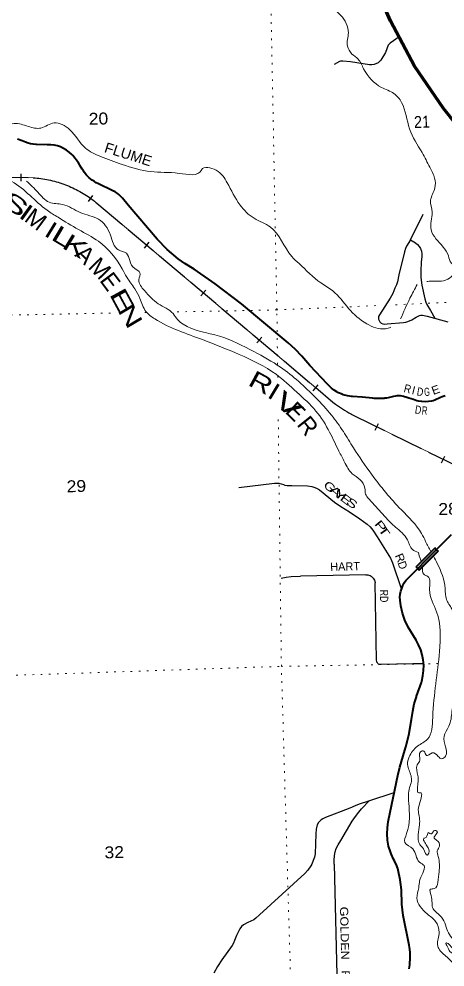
# Model space of a CAD drawing. Header units: feet. Extents: x 242557 to 489137, y 368785 to 557307.
# Drawn here: x 372517 to 378774, y 524730 to 538641 of the extents above; entities that cross this region are included whole.
import ezdxf
from ezdxf.enums import TextEntityAlignment as Align

# ---------------------------------------------------------------- set-up
doc = ezdxf.new("R2010")
doc.units = ezdxf.units.FT
doc.header["$LTSCALE"] = 80
doc.linetypes.add('DOTTED', pattern=[1.5, 0.3, -1.2])
doc.linetypes.add('LONG_DASHED', pattern=[7.5, 6, -1.5])
for name, color, linetype, lineweight in [('20', 7, 'Continuous', 70), ('26', 7, 'Continuous', 40), ('27', 7, 'Continuous', 25), ('29', 7, 'Continuous', 25), ('30', 7, 'Continuous', 35), ('34', 7, 'Continuous', 25), ('39', 7, 'Continuous', 13), ('41', 7, 'Continuous', 13), ('61', 7, 'Continuous', 13), ('7', 7, 'DOTTED', 13)]:
    doc.layers.add(name, color=color, linetype=linetype, lineweight=lineweight)

msp = doc.modelspace()

# ---------------------------------------------------------------- linework, layer by layer
at = {"layer": '20'}
msp.add_lwpolyline([(380186.78, 532487.21), (380481.85, 533123.34), (380507.04, 533192.14), (380524.89, 533263.19), (380535.23, 533335.72), (380537.92, 533408.93), (380535.58, 533456.26), (380413.39, 534786.66), (380393.73, 534929.47), (380359.25, 535069.43), (380310.32, 535205.02), (380247.5, 535334.76), (380173.05, 535454.91), (379304.93, 536630.71), (378748.72, 537326.46), (378327.52, 537949.81), (377973.79, 538613.77), (377807.94, 538997.37)], dxfattribs=at)
at = {"layer": '26'}
for points in [[(373173.3, 536742.47), (373128.07, 536762.96), (373080.94, 536778.6), (373032.44, 536789.23), (372983.09, 536794.74), (372933.44, 536795.05), (372772.61, 536800.26), (372763.59, 536800.18), (372725.26, 536802.3), (372687.36, 536808.42), (372650.31, 536818.47), (372614.51, 536832.34), (372562.9, 536854), (372493.83, 536875.7)], [(378776.81, 533110.5), (378758.51, 533106.13), (378733.6, 533097.77), (378708.51, 533086.62), (378625.58, 533049.74), (378600.63, 533038.65), (378575.58, 533033.07), (378531.66, 533026.02), (378482.23, 533023.32), (378432.8, 533025.8), (378383.89, 533033.43), (378361.05, 533039.5), (378335.94, 533046.17), (378311.05, 533055), (378242.71, 533079.24), (378214.06, 533087.92), (378164.06, 533103.1), (378145.48, 533107.43), (378119.55, 533110.66), (378093.42, 533111.16), (378067.39, 533108.93), (378066.73, 533108.8), (378043.81, 533104.4), (378016.73, 533099.07), (377939.8, 533083.95), (377914.97, 533079.06), (377889.8, 533075.56), (377878.95, 533074.05), (377805.67, 533069.66), (377757.33, 533071.83), (377732.19, 533072.96), (377707.33, 533075.82), (377557.68, 533093.04), (377413.13, 533101.03), (377400.15, 533102.16), (377339.2, 533111.39), (377279.54, 533126.94), (377246.84, 533139.24), (377221.91, 533148.61), (377196.84, 533161.39), (377183.88, 533168), (377143.78, 533193.72), (377106.59, 533223.5), (377097.72, 533232.28), (377072.58, 533257.15), (377049.18, 533282), (376789.77, 533557.56), (376672.5, 533690.86), (376670.45, 533693.31), (376574.35, 533796.43), (376468, 533888.93), (375783.28, 534462.54), (375399.84, 534754.56), (375091.76, 534970.2), (374954.56, 535051.72), (374856.09, 535121.41), (374694.96, 535256.64), (374548.85, 535407.98), (374122.26, 535909.93), (374036.77, 536012.78), (374033.27, 536017.28), (374010.48, 536043.18), (373985.11, 536066.56), (373957.43, 536087.15), (373927.75, 536104.74), (373896.4, 536119.13), (373674.32, 536228.1), (373653.37, 536237.93), (373624.32, 536255.51), (373590.24, 536277.92), (373548.66, 536312.01), (373510.86, 536350.26), (373477.27, 536392.25), (373464.28, 536412.52), (373447.95, 536438), (373432.56, 536462.52), (373390.75, 536529.13), (373310.82, 536635.19), (373292.82, 536654.47), (373256.13, 536687.93), (373216.14, 536717.37), (373173.3, 536742.47)], [(378241.32, 528131.08), (378278.98, 528362.41), (378301.11, 528484.62), (378321.57, 528590.46), (378352.97, 528693.58), (378356.27, 528702.54), (378425.56, 528903.82), (378432.57, 528926.98), (378449.97, 529002.87), (378459.35, 529080.16), (378460.59, 529158.01), (378453.69, 529235.57), (378438.72, 529311.97), (378415.84, 529386.4), (378385.31, 529458.02), (378347.46, 529526.06), (378232.66, 529717.67), (378185.67, 529818.02), (378149.42, 529922.74), (378124.32, 530030.66), (378113.05, 530112.28), (378112.12, 530156.42), (378115.82, 530200.41), (378124.09, 530243.78), (378136.85, 530286.04), (378153.95, 530326.74), (378175.22, 530365.42), (378200.41, 530401.68), (378217.19, 530421.96), (378651.1, 530859.26), (378867.09, 531076.94)], [(378247.67, 524706.14), (378257.14, 524764.3), (378261.13, 524877.23), (378260.23, 524949.58), (378251.77, 525021.43), (378246.15, 525050.51), (378158.92, 525487.61), (378138.26, 525654.9), (378132.79, 525860.74), (378116.4, 526009.96), (378086.16, 526149), (378079.65, 526173.98), (378070.33, 526199), (378059.16, 526228.99), (378042.62, 526262.27), (378029.8, 526287.17), (378018.11, 526312.27), (377982.52, 526388.69), (377970.42, 526420.08), (377945.85, 526505.92), (377930.39, 526593.85), (377924.21, 526682.91), (377927.37, 526772.13), (377939.84, 526860.54), (377945.17, 526885.84), (378079.99, 527542.06), (378107.47, 527660.33), (378180.97, 527913.31), (378198.28, 527961.45), (378241.32, 528131.08)]]:
    msp.add_lwpolyline(points, dxfattribs=at)
at = {"layer": '29'}
for p, q in [((378266.19, 535401.04), (378450.6, 535774.41)), ((377611.84, 530485.98), (376649.02, 530465.09)), ((377767.94, 529232.85), (377747.52, 530365.18)), ((377144.15, 526241.31), (377232.49, 522701.45))]:
    msp.add_line(p, q, dxfattribs=at)
for points in [[(378100.05, 538376.77), (377967.71, 538285.94), (377938.28, 538254.98), (377897.37, 538149.69), (377828.9, 538037.09), (377812.85, 538017), (377790.86, 537998.85), (377734.57, 537974.83), (377700.46, 537966.79), (377663.89, 537969), (377383.79, 538010.01), (377272.97, 538023.03), (377238.85, 538023.03), (377223.76, 538016.12), (377147.68, 537970.73)], [(378266.19, 535401.04), (378207.6, 535307.52), (378192.38, 535274.16), (378177.2, 535224.53), (378097.36, 534887.48), (378074.26, 534785.33), (378059.86, 534740.45), (378038.05, 534689.79), (378005.12, 534614.02), (377968.91, 534544.83), (377810.87, 534301.04), (377798.94, 534276.74), (377796.06, 534258.21), (377798.94, 534235.56), (377805.94, 534217.03), (377817.05, 534196.02), (377835.57, 534179.14), (377858.2, 534166.37), (377884.95, 534162.67), (377922.81, 534165.96), (378161.51, 534187.38), (378195.67, 534194.38), (378229, 534203.85), (378286.62, 534226.91), (378347.53, 534263.15), (378398.56, 534287.86), (378419.55, 534294.86), (378443.01, 534294.45), (378510.5, 534279.62), (378816.69, 534197.26)], [(378266.19, 535401.04), (378341.77, 535356.12), (378367.29, 535333.88), (378394.45, 535303.4), (378413.38, 535271.28), (378427.37, 535234.22), (378433.13, 535197.16), (378433.95, 535155.15), (378424.08, 535072.79), (378417.49, 534944.3), (378419.96, 534847.94), (378433.95, 534736.74), (378476.76, 534535.78), (378491.57, 534484.71), (378506.39, 534450.12), (378559.06, 534364.46), (378622.92, 534250.37)], [(375747.55, 531767.99), (376271.07, 531827.83), (376311.44, 531829.84), (376335.31, 531829.02), (376401.16, 531809.25), (376423.38, 531800.19), (376457.13, 531796.07), (376526.28, 531796.07), (376753.46, 531789.48), (376820.13, 531778.78), (376848.94, 531773.01), (376885.98, 531757.36), (376931.25, 531730.18), (377151.85, 531548.97), (377244.04, 531486.37), (377372.45, 531407.3), (377523.9, 531308.46), (377629.26, 531229.38), (377672.89, 531189.02), (377714.87, 531140.43), (377777.43, 531041.59), (377971.68, 530728.59), (378001.32, 530659.4), (378130.63, 530284.32)], [(376368.37, 530435.99), (376442.31, 530450.19), (376513.1, 530458.43), (376649.02, 530465.09)], [(377611.84, 530485.98), (377637.9, 530484.38), (377656.83, 530481.09), (377672.47, 530475.32), (377689.76, 530465.44), (377719.39, 530438.26), (377730.09, 530422.61), (377738.32, 530406.13), (377744.08, 530389.66), (377747.52, 530365.18)], [(377821.87, 529168.91), (377808.5, 529171.24), (377797.17, 529175.98), (377787.51, 529184.42), (377781.53, 529191.63), (377773.51, 529204.19), (377770.83, 529212.22), (377767.94, 529232.85)], [(378458.14, 529180.1), (378299.28, 529177.62), (377821.87, 529168.91)], [(378024.01, 527285.75), (377651.45, 527164.14), (377513.16, 527118.01), (377454.72, 527095.77), (377378.16, 527062), (377019.26, 526923.61), (376978.93, 526906.31), (376954.24, 526891.49), (376943.53, 526880.78), (376914.73, 526848.65), (376897.44, 526814.88), (376880.97, 526752.28), (376874.39, 526683.09), (376864.51, 526393.14), (376854.65, 526343.72), (376838.17, 526294.3), (376818.43, 526241.58), (376805.24, 526215.22), (376759.15, 526149.33), (376716.34, 526103.2), (376051.23, 525496.95)], [(377144.15, 526241.31), (377144.99, 526294.91), (377150.75, 526368.22), (377159.8, 526418.47), (377177.09, 526467.06), (377204.25, 526525.55), (377242.94, 526588.98), (377410.87, 526872.34), (377456.97, 526938.24), (377505.54, 527003.32), (377545.87, 527050.26), (377660.32, 527168.13)], [(376051.23, 525496.95), (375997.75, 525445.08), (375963.98, 525421.18), (375878.37, 525381.64), (375812.52, 525348.69), (375783.72, 525324.82), (375759.84, 525289.38), (375713.74, 525190.54), (375680.81, 525118.05), (375666.83, 525079.36), (375647.89, 525045.57), (375496.42, 524834.7), (375430.57, 524735.85), (375381.2, 524638.67)]]:
    msp.add_lwpolyline(points, dxfattribs=at)
at = {"layer": '34', "lineweight": 13}
for p, q in [((372173.31, 536317.13), (372725.7, 536310.37)), ((373661.82, 535937.03), (377125.5, 533018.99)), ((377454.65, 532810.75), (384091.33, 529561.5))]:
    msp.add_line(p, q, dxfattribs=at)
at = {"layer": '34'}
for p, q in [((372549.25, 536259.03), (372550.61, 536369.63)), ((373538.82, 535960.95), (373602.77, 536051.2)), ((374359.93, 535278.94), (374431.2, 535363.53)), ((375188.64, 534577.37), (375259.9, 534661.96)), ((376010.32, 533888.54), (376081.58, 533973.13)), ((376839.02, 533186.97), (376910.28, 533271.56)), ((377749.79, 532606.68), (377798.43, 532706.03)), ((378723.83, 532126.9), (378772.47, 532226.24))]:
    msp.add_line(p, q, dxfattribs=at)
at = {"layer": '34', "linetype": 'LONG_DASHED'}
for points in [[(372173.23, 536318.23), (372725.75, 536311.47), (372754.5, 536309.35), (372783.03, 536306.56), (372811.51, 536303.3), (372840.14, 536299.7), (372868.56, 536295.45), (372896.78, 536290.71), (372925.15, 536285.65), (372953.3, 536279.93), (372981.26, 536273.73), (373009.35, 536267.03), (373037.07, 536259.85), (373064.77, 536252.36), (373092.43, 536244.19), (373119.73, 536235.57), (373146.99, 536226.45), (373174.06, 536217.01), (373201.09, 536206.92), (373227.77, 536196.51), (373254.41, 536185.45), (373280.68, 536174.1), (373306.94, 536162.24), (373332.83, 536149.91), (373358.52, 536137.1), (373384.02, 536123.97), (373409.32, 536110.2), (373434.43, 536096.11), (373459.17, 536081.55), (373483.73, 536066.67), (373507.92, 536051.16), (373531.91, 536035.33)], [(373531.91, 536035.33), (373555.56, 536019.2), (373579.02, 536002.59), (373602.1, 535985.5), (373624.99, 535967.94), (373647.54, 535950.23), (373662.52, 535937.88), (377126.19, 533019.85), (377150.83, 533001.06), (377179.85, 532979.66), (377208.97, 532958.91), (377238.54, 532938.61), (377268.68, 532918.95), (377298.81, 532899.75), (377329.41, 532881.01), (377360.57, 532862.91), (377391.72, 532845.27), (377423.15, 532828.18), (377455.14, 532811.73), (384091.81, 529562.49)]]:
    msp.add_lwpolyline(points, dxfattribs=at)
at = {"layer": '34', "lineweight": 13}
for centre, radius, start, end in [((372613.66, 534669.14), 1645.05, 50.41953, 86.09462), ((378384.7, 534645.06), 2056.62, 232.2465, 243.11371)]:
    msp.add_arc(centre, radius, start, end, dxfattribs=at)
at = {"layer": '39'}
for points in [[(377406.54, 538123.99), (377339.64, 538244.11), (377354.36, 538438.49), (377242.55, 538693.27), (377158.03, 538780.72), (377030.7, 538998.83), (376939.34, 539241.85), (376878.18, 539717.95), (376870.5, 540033.25), (376994.82, 540320.59), (376929.31, 540588.34), (376720.97, 540811.06), (376659.34, 540975.76), (376405.98, 541339.21), (376334.28, 541501.7), (376307.25, 541992.57), (376304.38, 542152.25), (376309.96, 542291.87), (376333.13, 542466.19), (376309.1, 542678.07), (376174.8, 542833.37), (376017.19, 543160.12), (375967.13, 543244.15), (375821.75, 543678.29), (375799.71, 544116.67), (375853.62, 544269.29), (375807.13, 544379.67), (375737.7, 544528.05), (375680.08, 544694.84), (375619.6, 544908.09), (375649.81, 545478.84), (375651.92, 545699.28), (375527.79, 545963.96), (375477.64, 546165.26), (375401.37, 546469.21), (375314.19, 546817.45), (375395.35, 547142.44), (375338.56, 547600.42), (375214.8, 547844.88), (375274.16, 548031.97), (375191.02, 548334.17), (375104.2, 548646.13), (375005.54, 548973.89), (374912.27, 549143.64), (374642.01, 549209.55), (374284.15, 549421.49), (373924.59, 549615.2), (373770.25, 549760.03), (373604.42, 549868.25), (373362.46, 550047.9), (373228.55, 550294.2), (373110.17, 550577.18), (373045.32, 550808.55), (372925.92, 551148.12), (372876.44, 551537.48), (372941.03, 551771.18), (372822.33, 551959.11), (372634.98, 552139.74), (372541.52, 552386.77), (372578.17, 552486.51), (372605.18, 552559.79)], [(378061.11, 543110.55), (378130.36, 542867.74), (378219.49, 542791.29), (378341.96, 542756.19), (378290.41, 542714.35), (378279.72, 542659.46), (378379.92, 542623.75), (378431.01, 542606.93), (378371.63, 542554.77), (378401.52, 542496.93), (378594.32, 542407.11), (378796.4, 542273.06), (378846.82, 542128.82), (378862.78, 541985.68), (378897.05, 541915.83), (378974.57, 541818.84), (378937.04, 541706.6), (378838.04, 541621.01), (378709.23, 541666.05), (378585.68, 541741.57), (378463.07, 541705.9), (378348.03, 541613.8), (378304.37, 541503.42), (378301.18, 541242.47), (378289.61, 541068.24), (378326.92, 540960.06), (378319.07, 540798.07), (378403.06, 540610.25), (378418.81, 540475.19), (378403.67, 540282.67), (378422.1, 540046.57), (378327.63, 539942.9), (378309.28, 539794.78), (378415.38, 539613.64), (378420.41, 539500.53), (378422.83, 539409.6), (378568.14, 539201.2), (378874.09, 539045.69), (379196.72, 538872.43), (379304.22, 538867.25), (379403.96, 538772.89), (379621.21, 538677.66), (379870.63, 538591.4), (380025.66, 538474.27), (380035.19, 538268.26), (380031.79, 538015.39), (380129.27, 537777.39), (380224.97, 537606.07), (380249.28, 537529.89), (380367.88, 537411.77), (380424.48, 537333.71)], [(378504.93, 534788.06), (378573.03, 534794.48), (378813.28, 534823.07), (378929.52, 534997.03), (378865.66, 535060.59), (378823.36, 535162.95), (378640.76, 535416.46), (378567.58, 535548.6), (378583.23, 535803.66), (378561.83, 535981.21), (378625.34, 536162.31), (378620.78, 536303.77), (378551.13, 536464.28), (378435.97, 536680.59), (378253.73, 537027.12), (378135.44, 537417.26), (378023.87, 537546.69), (377840.17, 537636.4), (377578.3, 537910.72), (377496.84, 538052.82), (377406.54, 538123.99)], [(371966.99, 537039.49), (372044.1, 537054.89), (372212.33, 537037.7), (372447.8, 537106.64), (372652.91, 537063.83), (372839.46, 537040.9), (373032.35, 537115.14), (373150.13, 537090.97), (373264.77, 537016.2), (373492.15, 536747.32), (373714.89, 536623.94), (374030.6, 536506.27), (374453.32, 536400.65), (374870.54, 536375.8), (375195.44, 536422.09), (375197.39, 536426.17), (375411.92, 536421.94), (375575.07, 536236.83), (375765.04, 535910.66), (375970.85, 535716.2), (376207.83, 535589.04), (376523.13, 535155.93), (376630.23, 535050.69), (376950.9, 534769.33), (377124.99, 534651.14), (377358.22, 534394.5), (377623.26, 534168.76), (377897.3, 534095.46), (377979.53, 534117.98)], [(378381.98, 530812.07), (378295.73, 530856.25), (378221.02, 530999.82), (378045.94, 531185.17), (377649.85, 531607.19), (377605.67, 531668.68), (377597.29, 531755.41), (377525.08, 531880.85), (377411.34, 531968.77), (377297.41, 532139.59), (377216.19, 532299.17), (377079.18, 532576.54), (376878.45, 532888.59), (376597.66, 533164.1), (376292.91, 533426.82), (375752.44, 533717.53), (375211.88, 533935.44), (374861.99, 534067.51), (374511.02, 534240.01), (374382.56, 534347.75), (374292.39, 534539.44), (374219.75, 534681.05), (374101.47, 534850.09), (374034.12, 534973.56), (373684.68, 535378.37), (373392.47, 535550.43), (373091.94, 535730.35), (372931.21, 535833.18), (372411.48, 536257.92), (372376.62, 536276.69)], [(377281.44, 532588.09), (377106.98, 532826.03), (376873.24, 533084.61), (376356.97, 533531.68), (375968.06, 533759.77), (375459.67, 533986.64), (374926.31, 534162.28), (374845.54, 534228.85), (374780.38, 534318.08), (374563.86, 534461.86), (374360.23, 534654.52), (374279.01, 534814.09), (374292.47, 534917.59), (374217.93, 534978.26), (374143.91, 535095.57), (374094.46, 535203.43), (373977.68, 535252.84), (373860.5, 535470.09), (373686.21, 535701.96), (373418.24, 535799.86), (373157.79, 535920.2), (372962.5, 535951.31), (372794.51, 536098.43), (372630.35, 536259.18)], [(378121.57, 534238.83), (378257.9, 534542.12), (378365.32, 534745.19)], [(378565.41, 530828.3), (378489.12, 530972.71), (378429.22, 531092.42), (378132.39, 531438.26), (377693.07, 531962.25), (377429.63, 532347.42), (377281.44, 532588.09)], [(378424.6, 530687.5), (378412.95, 530713.82), (378381.98, 530812.07)], [(378925.02, 529320.52), (378927.65, 529411.31), (378932.4, 529613.66), (378912.29, 529760.73), (378871.91, 529984.1), (378793.21, 530125.55), (378774.79, 530284.8), (378659.76, 530649.73), (378603.45, 530756.31)], [(378954.34, 521092.65), (378723.91, 521302.79), (378664.44, 521406.33), (378616.77, 521599.17), (378534.16, 521811.29), (378545.36, 521999.66), (378574.63, 522117.74), (378603.65, 522169.08), (378630.5, 522149.59), (378629.87, 522096.99), (378719.51, 522154.02), (378825.88, 522191.28), (378872.97, 522172.33), (378856.15, 522119.3), (378960.03, 522097.85), (379046.76, 522035.49), (379150.75, 522009.99), (379215.41, 522015.79), (379169.32, 522073.18), (379099, 522127.9), (379024.78, 522176.44), (379117.36, 522199.17), (379249.27, 522113.77), (379449, 521991.78), (379609.73, 521888.96), (379755.87, 521801.92), (379873.25, 521653.43), (380125.07, 521553.08), (380317.39, 521709.95), (380326.31, 521831.53), (380349.56, 521947.42), (380356.46, 522068.94), (380302.68, 522186.8), (380237.37, 522205.25), (380190.57, 522365.76), (380159.46, 522850.25), (380195.99, 523152.55), (380245.68, 523188.27), (380365.28, 523337.11), (380487.69, 523609.38), (380443.82, 523735.59), (380370.48, 523903.47), (380384.47, 523986.76), (380424.64, 523999.98), (380473.13, 523928.49), (380486.88, 523868.2), (380519.84, 523923.69), (380580.82, 524220.59), (380734.59, 524532.13), (380861.86, 524697.35), (380863.58, 524861.2), (380752.94, 525137.27), (380608.54, 525311.31), (380494.63, 525405.29), (380318.26, 525410.62), (380153.84, 525347.53), (380070.36, 525363.46), (379790.2, 525234.54), (379526.81, 525160.67), (379446.72, 525049.3), (379328.67, 524841.86), (379155.73, 524717.87), (378946.22, 524750.61), (378819.74, 524860.43), (378692.93, 524982.37), (378662.55, 525058.39), (378674.41, 525145.67), (378686.11, 525239.01), (378635.31, 525397.39), (378510.75, 525511.3), (378360.8, 525741.81), (378387.13, 525894.19), (378400.69, 525993.65), (378446.26, 526108.13), (378465.63, 526217.85), (378399.46, 526268.64), (378301.08, 526464.15), (378183.13, 526558.02), (378210.05, 526688.17), (378240.69, 527135.91), (378252.83, 527364.75), (378278.81, 527454.43), (378274.63, 527535.2), (378223.62, 527701.67), (378246.16, 527812.42), (378370.42, 527970.55), (378515.55, 528073.57), (378592.13, 528393.13), (378692.01, 529360.43), (378650.22, 529941.7), (378546.27, 530270.53), (378518.96, 530459.87), (378461.37, 530492.69), (378444.72, 530597.93)], [(381109.46, 524908.31), (381015.35, 525095.84), (380857.75, 525233.13), (380766, 525331.75), (380658.84, 525476.47), (380493.9, 525585.25), (380290.25, 525626.24), (380230.11, 525602.37), (380149.68, 525579.97), (380030.74, 525558.54), (379938.38, 525527.73), (379878.03, 525511.94), (379906.23, 525441.93), (379839.59, 525434.06), (379762.04, 525379.38), (379486.61, 525301.14), (379357.53, 525356.29), (379233.18, 525462.12), (379155.19, 525500.45), (379152, 525468.01), (379291.22, 525336.29), (379360.16, 525257.27), (379372, 525192.88), (379310.94, 525051.69), (379223.82, 524899.69), (379088.2, 524896.01), (378943.52, 524928.49), (378862.12, 524942.47), (378809.26, 525025.97), (378789.54, 525082.06), (378830.45, 525066.99), (378896.95, 525004.08), (378933.17, 525013.15), (378895.64, 525129.42), (378824.02, 525232.63), (378722.76, 525460.42), (378597.93, 525584.44), (378570.4, 525781.87), (378557.91, 525870.51), (378616.4, 525880.18), (378666.67, 525970.52), (378686.77, 526128.8), (378674.78, 526350.92), (378660.33, 526437.48), (378691, 526503.02), (378650.12, 526592.91), (378612.88, 526622.24), (378630.08, 526661.13), (378658.88, 526720.55), (378610.08, 526727.32), (378576.75, 526685.97), (378548.25, 526691.27), (378527.68, 526702.84), (378497.18, 526631.24), (378469.05, 526622.39), (378508.61, 526506.17), (378535.69, 526401.75), (378516.2, 526372.91), (378455.08, 526462.25), (378402.7, 526527.57), (378378.54, 526674.53), (378397.1, 526814.57), (378398.3, 526921.78), (378381.66, 527014.35), (378428.33, 527240.08), (378423.1, 527284.43), (378380.43, 527289.34), (378368.75, 527347.67), (378373.71, 527541.93), (378365.58, 527695.4), (378404.24, 527765.2), (378411.13, 527886.72), (378463.49, 527898.25), (378499.62, 527834.52), (378585.75, 527871.23), (378672.16, 527820.99), (378727.78, 527786.1), (378781.47, 527823.95), (378781.86, 527961.48), (378759.51, 528116.58), (378828.57, 528262.03), (378875.5, 528477.65), (378914.29, 528923.59), (378922.37, 529229.16), (378925.02, 529320.52)]]:
    msp.add_spline(points, degree=3, dxfattribs=at)
at = {"layer": '61'}
for p, q in [((378342.88, 530602.46), (378621.68, 530883.3)), ((378396.11, 530549.61), (378675.52, 530831.08)), ((378396, 530549.72), (378343.39, 530601.95))]:
    msp.add_line(p, q, dxfattribs=at)
msp.add_lwpolyline([(378622.77, 530873.04), (378354.2, 530602.5), (378396.07, 530560.93), (378664.64, 530831.48), (378643.23, 530852.73)], close=True, dxfattribs=at)
msp.add_lwpolyline([(378622.73, 530884.36), (378648.87, 530858.41), (378675.96, 530831.52)], dxfattribs=at)
at = {"layer": '7'}
for p, q in [((380708.92, 534563.95), (377990.5, 534445.18)), ((374387.26, 534334.87), (374354.62, 534334.25)), ((376316.82, 533377.77), (376316.44, 533407.71))]:
    msp.add_line(p, q, dxfattribs=at)
for points in [[(376314.36, 533572.48), (376304.26, 534371.5), (376200.73, 539713.4), (376153.8, 544984.03), (376157.39, 548201.46)], [(373862.48, 534324.84), (370985.62, 534269.88), (365583.49, 534261.04), (364162.34, 534222.54)], [(377759.35, 534435.08), (376304.26, 534371.5), (374761.03, 534342.01)], [(376818.28, 508748.29), (376734.43, 513085.23), (376672.93, 518446.46), (376530.15, 523740.79), (376370.36, 529141.83), (376324.06, 532805.19)], [(364250.39, 528888.32), (365680.67, 528929.08), (371037.57, 528962.98), (376370.36, 529141.83), (378672.79, 529182.3)]]:
    msp.add_lwpolyline(points, dxfattribs=at)

# ---------------------------------------------------------------- texts
at = {"layer": '27'}
for s, rotation, width, p in [('R', 345.657, 0.9, (378209.37, 533156.32)), ('D', 350.702, 0.8, (378398.8, 533111.77)), ('G', 4.391, 0.65, (378513.18, 533109.8)), ('E', 20.019, 1.1, (378656.13, 533143.82)), ('D', 350.834, 0.8, (378370.37, 532846.94)), ('R', 356.026, 0.7, (378470.34, 532835.22))]:
    msp.add_text(s, height=120, rotation=rotation, dxfattribs=dict(at, width=width)).set_placement(p, align=Align.CENTER)
msp.add_text('I', height=120, rotation=346.313, dxfattribs=at).set_placement((378298.08, 533132.74), align=Align.CENTER)
at = {"layer": '30'}
for s, rotation, width, p in [('G', 320.599, 1.4, (377043.66, 531728.43)), ('A', 320.599, 1.65, (377127.34, 531662.86)), ('Y', 320.599, 1.65, (377197, 531609.31)), ('E', 322.822, 1.55, (377285.99, 531542.76)), ('S', 325.377, 1.45, (377374.3, 531485.44)), ('P', 308.826, 1.6, (377782.61, 531163.4)), ('T', 305.331, 1.7, (377829.38, 531089.56)), ('R', 293.19, 1.1, (378059.91, 530709.98))]:
    msp.add_text(s, height=120, rotation=rotation, dxfattribs=dict(at, width=width)).set_placement(p, align=Align.CENTER)
msp.add_text('HART', height=120, rotation=1.243, dxfattribs=at).set_placement((377089.12, 530542.76))
msp.add_text('D', height=120, rotation=289.022, dxfattribs=at).set_placement((378093.85, 530607.44), align=Align.CENTER)
for s, rotation, width, p in [('RD', 271.033, 0.8, (377817.52, 530265.54)), ('GOLDEN   RD', 271.43, 1.15, (377229.82, 525614.39))]:
    msp.add_text(s, height=120, rotation=rotation, dxfattribs=dict(at, width=width)).set_placement(p)
at = {"layer": '41', "width": 1.05}
msp.add_text('FLUME', height=150, rotation=342.535, dxfattribs=at).set_placement((373759.63, 536690.52))
at = {"layer": '41'}
for s, rotation, width, p in [('S', 324.607, 1.7, (372389.88, 535824.54)), ('I', 324.173, 1.45, (372552.05, 535701.64)), ('I', 328.484, 1.3, (372923.85, 535438.07)), ('L', 329.183, 1.55, (373095.36, 535340.05)), ('K', 328.829, 1.55, (373280.95, 535201.55)), ('E', 298.482, 1.6, (373922.73, 534448.47)), ('N', 300.559, 1.4, (374046.09, 534219.12)), ('R', 331.565, 1.4, (376012.84, 533194.55)), ('I', 328.816, 1.3, (376198.74, 533067.82)), ('V', 318.096, 1.8, (376388.12, 532885.8))]:
    msp.add_text(s, height=250, rotation=rotation, dxfattribs=dict(at, width=width)).set_placement(p, align=Align.CENTER)
for s, rotation, p in [('M', 323.436, (372692.82, 535600.86)), ('A', 316.366, (373405.49, 535094.68)), ('M', 314.124, (373616.79, 534893.83)), ('E', 306.848, (373758.5, 534714.26)), ('E', 315.553, (376492.33, 532791.68)), ('R', 308.512, (376662.53, 532593.81))]:
    msp.add_text(s, height=250, rotation=rotation, dxfattribs=at).set_placement(p, align=Align.CENTER)
at = {"layer": '7'}
for s, width, p in [('20', 1.1, (373544.04, 537087.37)), ('21', 0.9, (378319.93, 537040.1)), ('29', 1.1, (373219.71, 531695.21)), ('28', 1.1, (378677.52, 531361.2)), ('32', 1.1, (373775.51, 526323.35))]:
    msp.add_text(s, height=175, rotation=1.552, dxfattribs=dict(at, width=width)).set_placement(p)

doc.saveas('drawing.dxf')
